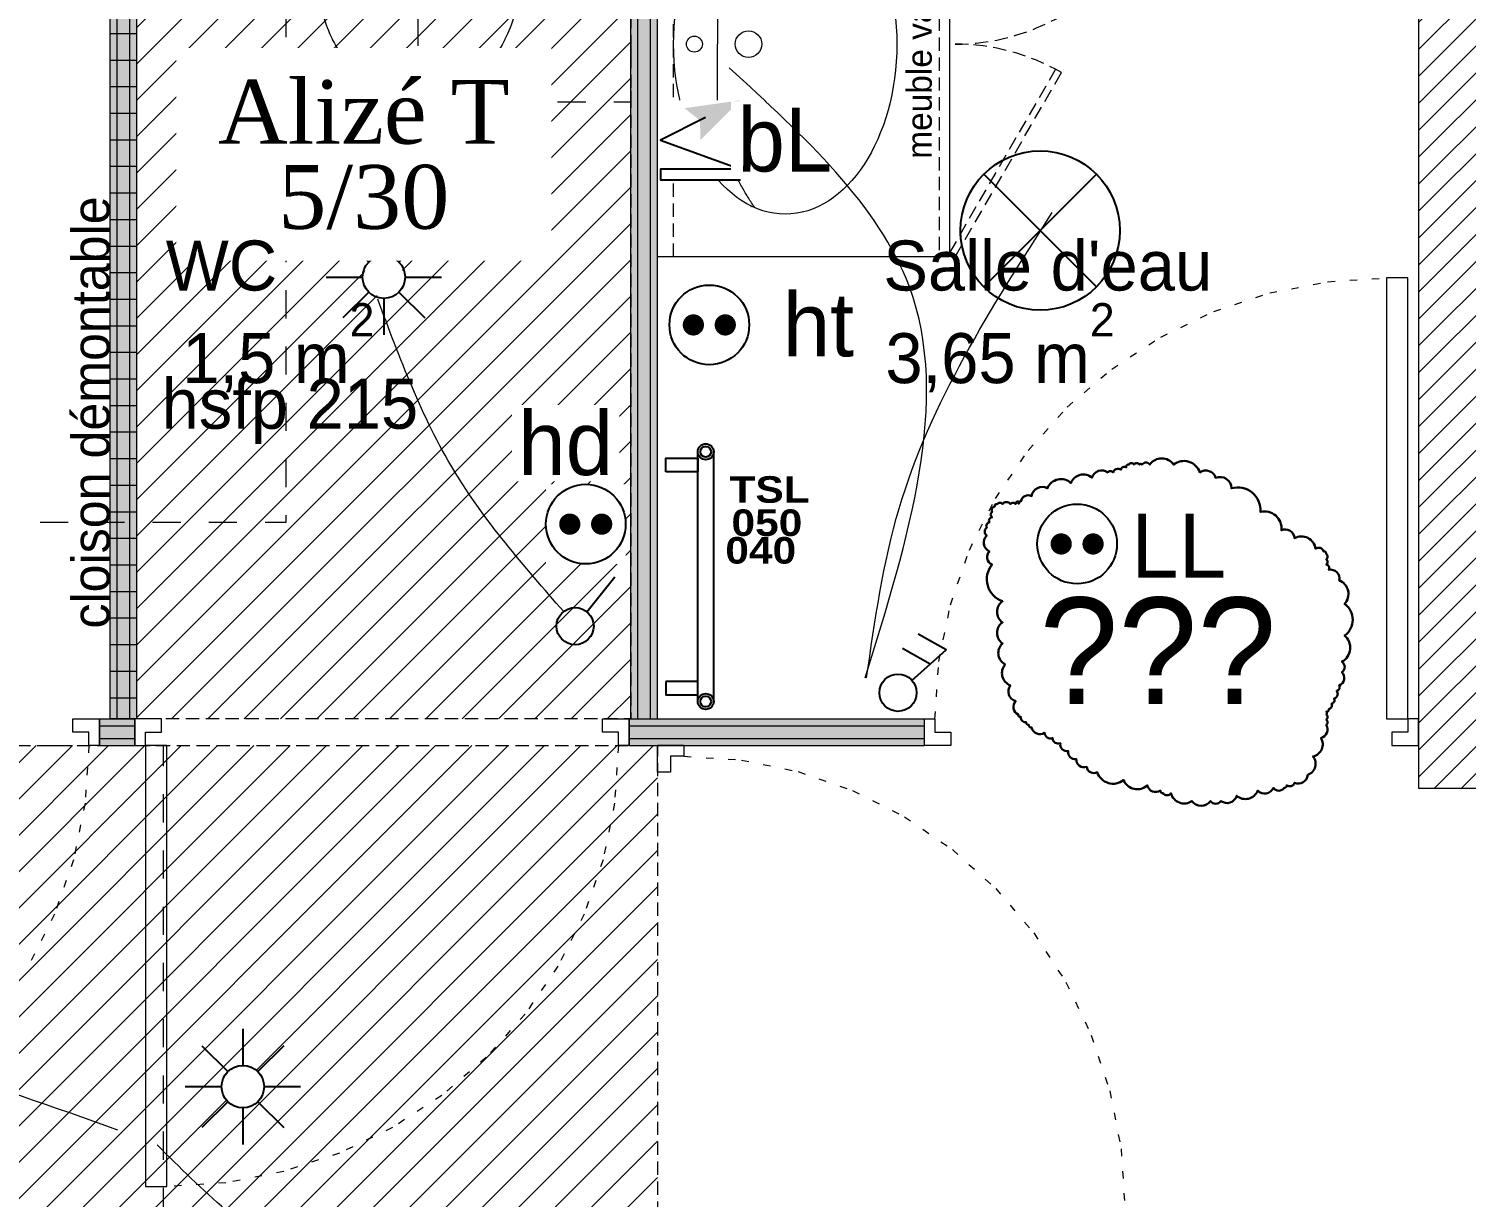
# Model space of a CAD drawing. Header units: centimetres. Extents: x 2738 to 7810, y 2495 to 5758.
# Drawn here: x 4550.1 to 4820.7, y 3789.4 to 4009.3 of the extents above; entities that cross this region are included whole.
import ezdxf

# ---------------------------------------------------------------- set-up
doc = ezdxf.new("R2010")
doc.units = ezdxf.units.CM
doc.header["$LTSCALE"] = 12.7
for name, pattern in [('Style de ligne -1', [0.83328, 0.41656, -0.41672]), ('Style de ligne -13', [0.295276, 0.19685, -0.098425]), ('Style de ligne -18', [0.328084, 0.109361, -0.218723]), ('VW-01', [0.83312, 0.41656, -0.41656])]:
    doc.linetypes.add(name, pattern=pattern)
for name, color, linetype, lineweight in [('B aménagement intérieur', 7, 'Continuous', 5), ('B BATI-équipement-sanitaires', 7, 'Continuous', 5), ('B Faux plafonds', 7, 'Continuous', 5), ('B GÈnÈral', 7, 'Continuous', 5), ('B Général', 7, 'Continuous', 5), ('C ANNOTATIONS-prestations', 7, 'Continuous', 5), ('C ANNOTATIONS-texte', 7, 'Continuous', 5), ('C ANNOTATIONS-texte surfaces', 7, 'Continuous', 5), ('F REMPLISSAGE-vert clair', 7, 'Continuous', 13), ('F REMPLISSAGE-vert clair-1', 7, 'Continuous', 5), ('F REMPLISSAGE-vert foncÈ', 7, 'Continuous', 5), ('F REMPLISSAGE-vert foncé', 7, 'Continuous', 13), ('F REMPLISSAGE-vert hachurÈ', 7, 'Continuous', 5), ('F REMPLISSAGE-vert hachuré', 7, 'Continuous', 13), ('prlm-ELEC-CFO', 1, 'Continuous', 25)]:
    doc.layers.add(name, color=color, linetype=linetype, lineweight=lineweight)
doc.layers.add('prlm-CHAUFF-CONV', color=20, linetype='Continuous')
doc.layers.add('prlm-VMC', color=93, linetype='Continuous')
doc.styles.add('Eurostile', font='')
doc.styles.add('prlm-chauff-rad', font='ariblk.ttf', dxfattribs={"height": 12})
doc.styles.add('prlm-elec-cfo', font='comic.ttf', dxfattribs={"height": 12})
doc.styles.add('prlm-vmc', font='pala.ttf', dxfattribs={"height": 14})
doc.styles.get('Eurostile').set_extended_font_data('Eurostile')
pattern_1 = [(45, (0, 0), (2.4253472, -2.6458333), [])]
pattern_2 = [(45, (4770.242, 3368.6165), (-3.527778, 3.307292), [])]
pattern_3 = [(180, (4771.9086, 3368.396), (5e-14, 5), [])]

# ---------------------------------------------------------------- blocks, each defined once
blk = doc.blocks.new('xi.SPOT')
at = {"color": 0, "lineweight": 5}
blk.add_wipeout([(-4, 0), (-2.83, -2.83), (0, -4), (2.83, -2.83), (4, 0), (2.83, 2.83), (0, 4), (-2.83, 2.83)], dxfattribs=at).dxf.layer = 'prlm-ELEC-CFO'
at = {"layer": 'prlm-ELEC-CFO', "color": 0, "linetype": 'ByBlock', "lineweight": -2, "flags": 128}
for points in [[(0, 10.88), (0, 4)], [(-7.69, 7.69), (-2.83, 2.83)], [(7.69, 7.69), (2.83, 2.83)], [(-10.88, 0), (-4, 0)], [(4, 0), (10.88, 0)], [(-2.83, -2.83), (-7.69, -7.69)], [(0, -4), (0, -10.88)], [(2.83, -2.83), (7.69, -7.69)]]:
    blk.add_lwpolyline(points, dxfattribs=at)
at = {"layer": 'prlm-ELEC-CFO', "color": 0, "linetype": 'ByBlock', "lineweight": -2}
blk.add_circle((0, 0), 4, dxfattribs=at)
blk = doc.blocks.new('xi.BL')
at = {"color": 0, "lineweight": 5}
blk.add_wipeout([(-7.5, -7.5), (7.5, -7.5), (7.5, 7.5), (-7.5, 7.5)], dxfattribs=at).dxf.layer = 'prlm-ELEC-CFO'
at = {"layer": 'prlm-ELEC-CFO', "lineweight": 5}
blk.add_hatch(color=0, dxfattribs=at).paths.add_polyline_path([(-3, 6), (-0.1, 3.7), (0, 0), (7.5, 7.5)])
at = {"layer": 'prlm-ELEC-CFO', "color": 0}
blk.add_lwpolyline([(0.95, 4.23), (-7.5, 0), (7.5, -5.5), (-7.5, -5.5), (-7.5, -7.5), (7.5, -7.5)], dxfattribs=at)
blk = doc.blocks.new('xi.PTCE')
at = {"layer": 'prlm-ELEC-CFO', "color": 0}
for points in [[(-10.61, 10.61), (10.61, -10.61)], [(10.61, 10.61), (-10.61, -10.61)]]:
    blk.add_lwpolyline(points, dxfattribs=at)
at = {"layer": 'prlm-ELEC-CFO', "color": 0, "linetype": 'ByBlock'}
blk.add_circle((0, 0), 15, dxfattribs=at)
blk = doc.blocks.new('xi.DA')
at = {"layer": 'prlm-ELEC-CFO', "color": 0}
for points in [[(0.61, -1.67), (7.04, 4.05), (1.81, 7.01)], [(4.05, 1.39), (-1.17, 4.34)]]:
    blk.add_lwpolyline(points, dxfattribs=at)
blk.add_circle((-2, -4), 3.5, dxfattribs=at)
blk = doc.blocks.new('xi.PCHT')
at = {"color": 0, "lineweight": 5}
blk.add_wipeout([(-7.5, -7.5), (7.5, -7.5), (7.5, 7.5), (-7.5, 7.5)], dxfattribs=at).dxf.layer = 'prlm-ELEC-CFO'
at = {"layer": 'prlm-ELEC-CFO', "color": 0, "linetype": 'ByBlock', "lineweight": 5, "const_width": 2}
for points in [[(-4, 0, 1), (-2, 0, 1)], [(2, 0, 1), (4, 0, 1)]]:
    blk.add_lwpolyline(points, format="xyb", close=True, dxfattribs=at)
at = {"layer": 'prlm-ELEC-CFO', "color": 0, "linetype": 'ByBlock', "lineweight": -2}
blk.add_circle((0, 0), 7.5, dxfattribs=at)
blk = doc.blocks.new('xi.SA')
at = {"layer": 'prlm-ELEC-CFO', "color": 0}
blk.add_lwpolyline([(0.2, -1.28), (5.5, 5.28)], dxfattribs=at)
blk.add_circle((-2, -4), 3.5, dxfattribs=at)
blk = doc.blocks.new('xi.PCHD')
at = {"color": 0, "lineweight": 5}
blk.add_wipeout([(-7.5, -7.5), (7.5, -7.5), (7.5, 7.5), (-7.5, 7.5)], dxfattribs=at).dxf.layer = 'prlm-ELEC-CFO'
at = {"layer": 'prlm-ELEC-CFO', "color": 0, "linetype": 'ByBlock', "lineweight": 5, "const_width": 2}
for points in [[(-4, 0, 1), (-2, 0, 1)], [(2, 0, 1), (4, 0, 1)]]:
    blk.add_lwpolyline(points, format="xyb", close=True, dxfattribs=at)
at = {"layer": 'prlm-ELEC-CFO', "color": 0, "linetype": 'ByBlock', "lineweight": -2}
blk.add_circle((0, 0), 7.5, dxfattribs=at)
blk = doc.blocks.new('xi.LL')
at = {"color": 0, "lineweight": 5}
blk.add_wipeout([(-7.5, -7.5), (7.5, -7.5), (7.5, 7.5), (-7.5, 7.5)], dxfattribs=at).dxf.layer = 'prlm-ELEC-CFO'
at = {"layer": 'prlm-ELEC-CFO', "color": 0, "linetype": 'ByBlock', "lineweight": 5, "const_width": 2}
for points in [[(-4, 0, 1), (-2, 0, 1)], [(2, 0, 1), (4, 0, 1)]]:
    blk.add_lwpolyline(points, format="xyb", close=True, dxfattribs=at)
at = {"layer": 'prlm-ELEC-CFO', "color": 0, "linetype": 'ByBlock', "lineweight": -2}
blk.add_circle((0, 0), 7.5, dxfattribs=at)
blk = doc.blocks.new('Groupe-2-1')
at = {"layer": 'B Général', "color": 7, "linetype": 'Continuous', "lineweight": 5}
for centre, major_axis, ratio in [((0, -24.07), (32, 0), 0.65625), ((0, -6.97), (1.5, 0), 1), ((0, -17.15), (2.5, 0), 1)]:
    blk.add_ellipse(centre, major_axis=major_axis, ratio=ratio, dxfattribs=at)
for points in [[(-30.82, -18.37), (-20.7, -11.37), (-9.74, -11.32), (-4.71, -11.3), (0, -11.3)], [(30.82, -18.37), (20.7, -11.37), (9.74, -11.32), (4.71, -11.3), (0, -11.3)]]:
    blk.add_open_spline(points, degree=2, knots=[0, 0, 0, 1, 1, 2, 2, 2], dxfattribs=at)
blk.add_open_spline([(-30.45, -17.59), (-30.5, -17.61), (-30.55, -17.64)], degree=2, dxfattribs=at)
blk = doc.blocks.new('meuble vasque 80x60')
at = {"layer": 'B BATI-équipement-sanitaires', "color": 7, "linetype": 'Style de ligne -13', "lineweight": 5, "flags": 128}
for points in [[(-40, -3.07), (40, -3.07), (40, -53.07), (-40, -53.07)], [(-40, -56.07), (-5.36, -76.07), (-4.71, -74.94), (-39.35, -54.94)], [(40, -56.07), (5.36, -76.07), (4.71, -74.94), (39.35, -54.94)]]:
    blk.add_lwpolyline(points, close=True, dxfattribs=at)
at = {"layer": 'B BATI-équipement-sanitaires', "color": 7, "linetype": 'Style de ligne -13', "lineweight": 5}
for centre, start, end in [((-40, -56.07), 330, 0), ((40, -56.07), 180, 210)]:
    blk.add_arc(centre, 40, start, end, dxfattribs=at)
at = {"layer": 'B Général', "lineweight": 5, "flags": 128}
blk.add_lwpolyline([(-40, 0), (40, 0), (40, -55), (-40, -55)], close=True, dxfattribs=at)
at = {"layer": 'B Général', "color": 7}
blk.add_blockref('Groupe-2-1', (0, 0), dxfattribs=at)
at = {"layer": 'C ANNOTATIONS-prestations', "insert": (40, -53.07), "char_height": 4.706, "width": 80, "attachment_point": 9, "line_spacing_factor": 0.894142, "style": 'Eurostile'}
blk.add_mtext('meuble vasque 80x55', dxfattribs=at)
blk = doc.blocks.new('200_wc-2')
at = {"layer": 'B Général', "color": 7, "linetype": 'Continuous', "lineweight": 5}
for p, q in [((-25, -20.1), (-25, 0)), ((-24.9, 0.1), (24.9, 0.1)), ((25, -20.1), (25, 0)), ((-19.5, -44.2), (-19.5, -21.9)), ((19.5, -44.2), (19.5, -21.9))]:
    blk.add_line(p, q, dxfattribs=at)
at = {"layer": 'B Général', "color": 7, "linetype": 'Continuous', "lineweight": 5, "flags": 128}
blk.add_lwpolyline([(-25, -20.1), (-24.9, -20.6), (-24.75, -20.9), (-24.55, -21.2), (-24.3, -21.45), (-23.9, -21.7), (-23.4, -21.85), (-23.15, -21.9), (23.25, -21.9), (23.55, -21.85), (23.9, -21.7), (24.2, -21.5), (24.45, -21.3), (24.65, -21.05), (24.8, -20.75), (24.9, -20.5), (24.95, -20.3), (25, -20.1)], dxfattribs=at)
for points in [[(-19.5, -44.2), (-19.5, -44.2, 0.036537), (-19.11, -49.53, 0.035337), (-17.94, -54.75), (-17.94, -54.75, 0.041299), (-16.22, -59.09), (-16.22, -59.09), (-16.22, -59.1, 0.041783), (-13.79, -63.08, 0.053503), (-10.77, -66.4), (-10.77, -66.4, 0.054816), (-7.12, -69.02), (-7.12, -69.02, 0.063755), (-3.68, -70.42), (-3.68, -70.42, 0.064897), (0, -70.9)], [(0, -70.9, 0.064897), (3.68, -70.42), (3.68, -70.42, 0.063726), (7.12, -69.02), (7.12, -69.02, 0.054816), (10.77, -66.4), (10.77, -66.4, 0.053503), (13.79, -63.08, 0.041783), (16.22, -59.1), (16.22, -59.09), (16.22, -59.09, 0.041299), (17.94, -54.75), (17.94, -54.75, 0.035337), (19.11, -49.53, 0.036556), (19.5, -44.2)]]:
    blk.add_lwpolyline(points, format="xyb", dxfattribs=at)
at = {"layer": 'B Général', "color": 7, "linetype": 'Continuous', "lineweight": 5}
for centre, start, end in [((-24.9, 0), 90, 180), ((24.9, 0), 0, 90)]:
    blk.add_arc(centre, 0.1, start, end, dxfattribs=at)
blk = doc.blocks.new('Groupe-5-1')
at = {"layer": 'B Général', "color": 154, "linetype": 'Style de ligne -1', "true_color": 0x0053a6, "flags": 128}
blk.add_lwpolyline([(-35.4, 7.6), (35.6, 7.6), (35.6, -32.4), (-35.4, -32.4)], close=True, dxfattribs=at)
at = {"layer": 'B Général', "xscale": -1, "rotation": 270}
blk.add_blockref('200_wc-2', (35.5, 7.5), dxfattribs=at)
blk = doc.blocks.new('WC-plan-PMR')
at = {"layer": 'B Général', "color": 154, "linetype": 'Style de ligne -1', "true_color": 0x0053a6, "flags": 128}
blk.add_lwpolyline([(-114.5, 112.5), (15.5, 112.5), (15.5, 32.5), (-114.5, 32.5)], close=True, dxfattribs=at)
at = {"layer": 'B Général', "color": 7}
blk.add_blockref('Groupe-5-1', (0, 0), dxfattribs=at)
blk = doc.blocks.new('xi.TSL-050-050')
at = {"layer": 'prlm-CHAUFF-CONV', "linetype": 'ByBlock', "lineweight": -2}
h = blk.add_hatch(color=0, dxfattribs=at)
edge = h.paths.add_edge_path()
edge.add_arc((-23.5, 7.5), 1.5, 0, 360)
edge = h.paths.add_edge_path(flags=17)
edge.add_arc((-23.5, 7.5), 1, 0, 360)
edge = h.paths.add_edge_path()
edge.add_arc((23.5, 7.5), 1.5, 0, 360)
edge = h.paths.add_edge_path(flags=17)
edge.add_arc((23.5, 7.5), 1, 0, 360)
at = {"layer": 'prlm-CHAUFF-CONV', "color": 0, "linetype": 'ByBlock', "lineweight": -2, "flags": 128}
for points in [[(23.5, 9), (-23.5, 9)], [(23.5, 6), (-23.5, 6)]]:
    blk.add_lwpolyline(points, dxfattribs=at)
at = {"layer": 'prlm-CHAUFF-CONV', "color": 0, "linetype": 'ByBlock', "lineweight": -2}
for points in [[(-19.73, 0), (-22.27, 0), (-22.27, 6), (-19.73, 6)], [(19.73, 0), (22.27, 0), (22.27, 6), (19.73, 6)]]:
    blk.add_lwpolyline(points, close=True, dxfattribs=at)
for centre, radius in [((-23.5, 7.5), 1.5), ((-23.5, 7.5), 1), ((23.5, 7.5), 1.5), ((23.5, 7.5), 1)]:
    blk.add_circle(centre, radius, dxfattribs=at)

msp = doc.modelspace()

# ---------------------------------------------------------------- hatches: boundary and pattern name
at = {"layer": 'B Faux plafonds', "linetype": 'Continuous', "lineweight": 5, "true_color": 0xaaaaaa}
h = msp.add_hatch(dxfattribs=at)
h.set_pattern_fill('F_P__SOFFITE', color=253, style=0, pattern_type=2)
h.set_pattern_definition(pattern_2)
h.paths.add_polyline_path([(4570.44, 4046.39), (4663.44, 4046.39), (4663.44, 3879.39), (4570.44, 3879.39)])
h = msp.add_hatch(dxfattribs=at)
h.set_pattern_fill('F_P__SOFFITE', color=253, style=0, pattern_type=2)
h.set_pattern_definition(pattern_2)
h.paths.add_polyline_path([(4818.44, 3781.39), (4818.44, 3716.39), (4524.41, 3716.39), (4524.4, 3746.4), (4450.38, 3746.38), (4450.39, 3711.37), (4450.44, 3711.37), (4515.44, 3711.37), (4515.44, 3542.44), (4450.44, 3542.44), (4450.44, 3369.46), (4355.44, 3369.46), (4355.44, 3717.37), (4355.44, 3874.39), (4668.44, 3874.39), (4668.44, 3781.39)])
at = {"layer": 'B GÈnÈral', "linetype": 'Continuous', "lineweight": 5}
h = msp.add_hatch(dxfattribs=at)
h.set_pattern_fill('50_BETON', style=0, pattern_type=2)
h.set_pattern_definition(pattern_1)
h.paths.add_polyline_path([(4829.69, 3884.39), (4829.69, 4134.39), (4811.69, 4134.39), (4811.69, 3866.39)])
h = msp.add_hatch(dxfattribs=at)
h.set_pattern_fill('50_BETON', style=0, pattern_type=2)
h.set_pattern_definition(pattern_1)
h.paths.add_polyline_path([(4829.69, 3884.39), (4811.69, 3866.39), (5185.04, 3866.39), (5203.04, 3884.39)])
at = {"layer": 'F REMPLISSAGE-vert hachurÈ', "linetype": 'Continuous', "lineweight": 0, "true_color": 0x99aa00}
for points in [[(4565.44, 3879.39), (4566.74, 3879.39), (4566.74, 4046.39), (4565.44, 4046.39)], [(4566.74, 3879.39), (4569.14, 3879.39), (4569.14, 4046.39), (4566.74, 4046.39)], [(4569.14, 3879.39), (4570.44, 3879.39), (4570.44, 4046.39), (4569.14, 4046.39)]]:
    msp.add_hatch(color=54, dxfattribs=at).paths.add_polyline_path(points)
at = {"layer": 'F REMPLISSAGE-vert hachurÈ', "linetype": 'Continuous', "lineweight": 5, "true_color": 0x004400}
h = msp.add_hatch(dxfattribs=at)
h.set_pattern_fill('90-0_5 HYDROFUGE_0_5', color=98, angle=90, style=0, pattern_type=2)
h.set_pattern_definition(pattern_3)
h.paths.add_polyline_path([(4565.44, 3879.39), (4566.74, 3879.39), (4566.74, 4046.39), (4565.44, 4046.39)])
h = msp.add_hatch(dxfattribs=at)
h.set_pattern_fill('90-0_5 HYDROFUGE_0_5', color=98, angle=90, style=0, pattern_type=2)
h.set_pattern_definition(pattern_3)
h.paths.add_polyline_path([(4566.74, 3879.39), (4569.14, 3879.39), (4569.14, 4046.39), (4566.74, 4046.39)])
h = msp.add_hatch(dxfattribs=at)
h.set_pattern_fill('90-0_5 HYDROFUGE_0_5', color=98, angle=90, style=0, pattern_type=2)
h.set_pattern_definition(pattern_3)
h.paths.add_polyline_path([(4569.14, 3879.39), (4570.44, 3879.39), (4570.44, 4046.39), (4569.14, 4046.39)])

# ---------------------------------------------------------------- linework, layer by layer
at = {"layer": 'B aménagement intérieur', "color": 7, "linetype": 'Style de ligne -13', "lineweight": 5, "flags": 128}
for points in [[(4570.44, 4046.39), (4663.44, 4046.39), (4663.44, 3879.39), (4570.44, 3879.39)], [(4818.44, 3781.39), (4818.44, 3716.39), (4524.41, 3716.39), (4524.4, 3746.4), (4450.38, 3746.38), (4450.39, 3711.37), (4450.44, 3711.37), (4515.44, 3711.37), (4515.44, 3542.44), (4450.44, 3542.44), (4450.44, 3369.46), (4355.44, 3369.46), (4355.44, 3717.37), (4355.44, 3874.39), (4668.44, 3874.39), (4668.44, 3781.39)]]:
    msp.add_lwpolyline(points, close=True, dxfattribs=at)
at = {"layer": 'B GÈnÈral', "color": 9, "linetype": 'Continuous', "true_color": 0xc0dcc0}
for points in [[(4668.44, 3879.39), (4663.44, 3879.39), (4668.44, 4088.89), (4663.44, 4088.89)], [(4563.45, 3874.39), (4563.45, 3879.39), (4570.11, 3874.39), (4570.11, 3879.39)], [(4663.11, 3874.39), (4663.11, 3879.39), (4718.69, 3874.39), (4718.69, 3879.39)], [(4811.69, 3874.39), (4811.69, 3879.39), (4811.69, 3874.39), (4811.69, 3879.39)]]:
    msp.add_solid(points, dxfattribs=at)
at = {"layer": 'B Général', "color": 7, "linetype": 'Continuous', "lineweight": 18}
for p, q in [((4811.69, 4134.39), (4811.69, 3866.39)), ((4811.69, 3866.39), (5185.04, 3866.39))]:
    msp.add_line(p, q, dxfattribs=at)
at = {"layer": 'B Général', "color": 7, "linetype": 'Continuous', "lineweight": 5}
for p, q in [((4811.69, 4134.39), (4811.69, 3866.39)), ((4575.11, 3879.39), (4570.11, 3879.39)), ((4570.11, 3879.39), (4570.11, 3874.39)), ((4575.11, 3876.89), (4575.11, 3879.39)), ((4811.69, 3879.39), (4809.69, 3879.39)), ((4809.69, 3879.39), (4809.69, 3876.89)), ((4811.69, 3874.39), (4811.69, 3879.39)), ((4570.11, 3874.39), (4572.11, 3874.39)), ((4572.11, 3874.39), (4572.11, 3876.89)), ((4572.11, 3876.89), (4575.11, 3876.89)), ((4668.44, 3874.39), (4668.44, 3874.39)), ((4673.44, 3874.39), (4668.44, 3874.39)), ((4673.44, 3874.39), (4673.44, 3874.39)), ((4809.69, 3876.89), (4806.69, 3876.89)), ((4806.69, 3876.89), (4806.69, 3874.39)), ((4806.69, 3874.39), (4811.69, 3874.39)), ((4811.69, 3866.39), (5185.04, 3866.39))]:
    msp.add_line(p, q, dxfattribs=at)
at = {"layer": 'B Général', "color": 98, "linetype": 'Continuous', "lineweight": 13, "true_color": 0x004400}
for p, q in [((4663.44, 3879.39), (4663.44, 4088.89)), ((4565.44, 3879.39), (4565.44, 4046.39)), ((4570.44, 3879.39), (4570.44, 4046.39)), ((4668.44, 3879.39), (4668.44, 4047.39)), ((4563.45, 3879.39), (4570.11, 3879.39)), ((4563.45, 3874.39), (4563.45, 3879.39)), ((4570.44, 3879.39), (4565.44, 3879.39)), ((4570.11, 3874.39), (4570.11, 3879.39)), ((4663.11, 3879.39), (4663.44, 3879.39)), ((4663.11, 3874.39), (4663.11, 3879.39)), ((4668.44, 3879.39), (4718.69, 3879.39)), ((4718.69, 3874.39), (4718.69, 3879.39)), ((4811.69, 3874.39), (4811.69, 3879.39)), ((4563.45, 3874.39), (4570.11, 3874.39)), ((4663.11, 3874.39), (4668.44, 3874.39)), ((4673.44, 3874.39), (4718.69, 3874.39))]:
    msp.add_line(p, q, dxfattribs=at)
at = {"layer": 'B Général', "linetype": 'Style de ligne -18', "lineweight": 5}
for p, q in [((4783.69, 3959.56), (4794.6, 3961.68)), ((4794.6, 3961.68), (4805.69, 3962.39)), ((4773.16, 3956.07), (4783.69, 3959.56)), ((4763.19, 3951.27), (4773.16, 3956.07)), ((4753.95, 3945.24), (4763.19, 3951.27)), ((4745.59, 3938.08), (4753.95, 3945.24)), ((4738.26, 3929.92), (4745.59, 3938.08)), ((4732.08, 3920.89), (4738.26, 3929.92)), ((4727.16, 3911.15), (4732.08, 3920.89)), ((4723.59, 3900.87), (4727.16, 3911.15)), ((4721.42, 3890.22), (4723.59, 3900.87)), ((4720.69, 3879.39), (4721.42, 3890.22)), ((4561.45, 3874.39), (4560.72, 3863.56)), ((4661.11, 3874.39), (4660.39, 3863.56)), ((4673.44, 3872.39), (4684.27, 3871.66)), ((4684.27, 3871.66), (4694.92, 3869.49)), ((4694.92, 3869.49), (4705.2, 3865.92)), ((4560.72, 3863.56), (4558.55, 3852.91)), ((4660.39, 3863.56), (4658.22, 3852.91)), ((4705.2, 3865.92), (4714.94, 3861)), ((4714.94, 3861), (4723.97, 3854.82)), ((4558.55, 3852.91), (4554.98, 3842.63)), ((4658.22, 3852.91), (4654.64, 3842.63)), ((4723.97, 3854.82), (4732.13, 3847.49)), ((4732.13, 3847.49), (4739.29, 3839.13)), ((4554.98, 3842.63), (4550.06, 3832.89)), ((4654.64, 3842.63), (4649.73, 3832.89)), ((4739.29, 3839.13), (4745.32, 3829.89)), ((4649.73, 3832.89), (4643.55, 3823.86)), ((4745.32, 3829.89), (4750.12, 3819.92)), ((4643.55, 3823.86), (4636.22, 3815.7)), ((4750.12, 3819.92), (4753.61, 3809.39)), ((4636.22, 3815.7), (4627.86, 3808.54)), ((4627.86, 3808.54), (4618.61, 3802.51)), ((4753.61, 3809.39), (4755.73, 3798.48)), ((4618.61, 3802.51), (4608.64, 3797.71)), ((4608.64, 3797.71), (4598.11, 3794.22)), ((4755.73, 3798.48), (4756.44, 3787.39)), ((4598.11, 3794.22), (4587.21, 3792.1)), ((4587.21, 3792.1), (4576.11, 3791.39))]:
    msp.add_line(p, q, dxfattribs=at)
at = {"layer": 'B Général'}
for p, q in [((4809.69, 3962.39), (4805.69, 3962.39)), ((4805.69, 3962.39), (4805.69, 3879.39)), ((4809.69, 3879.39), (4809.69, 3962.39)), ((4805.69, 3879.39), (4809.69, 3879.39)), ((4572.11, 3874.39), (4572.11, 3791.39)), ((4576.11, 3874.39), (4572.11, 3874.39)), ((4576.11, 3791.39), (4576.11, 3874.39)), ((4572.11, 3791.39), (4576.11, 3791.39))]:
    msp.add_line(p, q, dxfattribs=at)
at = {"layer": 'B Général', "color": 7, "linetype": 'Continuous', "lineweight": 13}
for p, q in [((4668.44, 3874.39), (4668.44, 3874.39)), ((4673.44, 3874.39), (4673.44, 3874.39))]:
    msp.add_line(p, q, dxfattribs=at)
at = {"layer": 'B Général', "color": 7, "linetype": 'Continuous', "lineweight": 5, "flags": 128}
for points in [[(4563.45, 3874.39), (4561.45, 3874.39), (4561.45, 3876.89), (4558.45, 3876.89), (4558.45, 3879.39), (4563.45, 3879.39), (4563.45, 3879.39), (4563.45, 3879.39), (4563.45, 3875.1), (4563.45, 3875.1)], [(4663.11, 3874.39), (4661.11, 3874.39), (4661.11, 3876.89), (4658.11, 3876.89), (4658.11, 3879.39), (4663.11, 3879.39), (4663.11, 3879.39), (4663.11, 3879.39), (4663.11, 3875.1), (4663.11, 3875.1)], [(4718.69, 3879.39), (4720.69, 3879.39), (4720.69, 3876.89), (4723.69, 3876.89), (4723.69, 3874.39), (4718.69, 3874.39), (4718.69, 3874.39), (4718.69, 3874.39), (4718.69, 3878.67), (4718.69, 3878.67)], [(4673.44, 3874.39), (4673.44, 3872.39), (4670.94, 3872.39), (4670.94, 3869.39), (4668.44, 3869.39), (4668.44, 3874.39), (4668.44, 3874.39), (4668.44, 3874.39), (4672.72, 3874.39), (4672.72, 3874.39)]]:
    msp.add_lwpolyline(points, close=True, dxfattribs=at)
at = {"layer": 'B Général', "color": 154, "linetype": 'VW-01', "lineweight": 5, "true_color": 0x0053a6, "flags": 128}
msp.add_lwpolyline([(4355.44, 3754.39), (4355.44, 3874.39), (4575.44, 3874.39), (4575.44, 3754.39)], close=True, dxfattribs=at)
at = {"layer": 'F REMPLISSAGE-vert clair'}
for p, q in [((4664.74, 3879.39), (4664.74, 4088.89)), ((4667.14, 3879.39), (4667.14, 4088.89)), ((4563.45, 3878.09), (4570.11, 3878.09)), ((4663.11, 3878.09), (4718.69, 3878.09)), ((4563.45, 3875.69), (4570.11, 3875.69)), ((4663.11, 3875.69), (4718.69, 3875.69))]:
    msp.add_line(p, q, dxfattribs=at)
at = {"layer": 'F REMPLISSAGE-vert clair-1', "color": 9, "linetype": 'Continuous', "true_color": 0xc0dcc0}
for points in [[(4664.74, 3879.39), (4667.14, 3879.39), (4664.74, 4088.89), (4667.14, 4088.89)], [(4563.45, 3878.09), (4563.45, 3875.69), (4570.11, 3878.09), (4570.11, 3875.69)], [(4663.11, 3878.09), (4663.11, 3875.69), (4718.69, 3878.09), (4718.69, 3875.69)], [(4811.69, 3878.09), (4811.69, 3875.69), (4811.69, 3878.09), (4811.69, 3875.69)]]:
    msp.add_solid(points, dxfattribs=at)
at = {"layer": 'F REMPLISSAGE-vert foncÈ', "color": 54, "linetype": 'Continuous', "true_color": 0x99aa00}
for points in [[(4663.44, 3879.39), (4664.74, 3879.39), (4663.44, 4088.89), (4664.74, 4088.89)], [(4667.14, 3879.39), (4668.44, 3879.39), (4667.14, 4088.89), (4668.44, 4088.89)], [(4563.45, 3879.39), (4563.45, 3878.09), (4570.11, 3879.39), (4570.11, 3878.09)], [(4663.11, 3879.39), (4663.11, 3878.09), (4718.69, 3879.39), (4718.69, 3878.09)], [(4811.69, 3879.39), (4811.69, 3878.09), (4811.69, 3879.39), (4811.69, 3878.09)], [(4563.45, 3875.69), (4563.45, 3874.39), (4570.11, 3875.69), (4570.11, 3874.39)], [(4663.11, 3875.69), (4663.11, 3874.39), (4718.69, 3875.69), (4718.69, 3874.39)], [(4811.69, 3875.69), (4811.69, 3874.39), (4811.69, 3875.69), (4811.69, 3874.39)]]:
    msp.add_solid(points, dxfattribs=at)
at = {"layer": 'F REMPLISSAGE-vert foncé', "color": 98, "linetype": 'Continuous', "lineweight": 13, "true_color": 0x004400}
for p, q in [((4663.44, 3879.39), (4663.44, 4088.89)), ((4668.44, 3879.39), (4668.44, 4088.89)), ((4563.45, 3879.39), (4570.11, 3879.39)), ((4663.11, 3879.39), (4718.69, 3879.39)), ((4563.45, 3874.39), (4570.11, 3874.39)), ((4663.11, 3874.39), (4718.69, 3874.39))]:
    msp.add_line(p, q, dxfattribs=at)
at = {"layer": 'F REMPLISSAGE-vert foncé'}
for p, q in [((4664.74, 3879.39), (4664.74, 4088.89)), ((4667.14, 3879.39), (4667.14, 4088.89)), ((4563.45, 3878.09), (4570.11, 3878.09)), ((4663.11, 3878.09), (4718.69, 3878.09)), ((4563.45, 3875.69), (4570.11, 3875.69)), ((4663.11, 3875.69), (4718.69, 3875.69))]:
    msp.add_line(p, q, dxfattribs=at)
at = {"layer": 'F REMPLISSAGE-vert hachuré', "color": 98, "linetype": 'Continuous', "lineweight": 13, "true_color": 0x004400}
for p, q in [((4565.44, 3879.39), (4565.44, 4046.39)), ((4570.44, 3879.39), (4570.44, 4046.39))]:
    msp.add_line(p, q, dxfattribs=at)
at = {"layer": 'F REMPLISSAGE-vert hachuré'}
for p, q in [((4566.74, 3879.39), (4566.74, 4046.39)), ((4569.14, 3879.39), (4569.14, 4046.39))]:
    msp.add_line(p, q, dxfattribs=at)
at = {"layer": 'prlm-ELEC-CFO', "lineweight": 13}
for points in [[(4707.82, 3887.11), (4713.95, 3919.03), (4742.75, 3974.68)], [(4405.91, 3801.93), (4494.31, 3820.4), (4566.81, 3802.1)]]:
    msp.add_spline(points, degree=3, dxfattribs=at)

# ---------------------------------------------------------------- block references
at = {"layer": 'B Général', "color": 7, "rotation": 90}
for name, p in [('WC-plan-PMR', (4631.04, 4030.89)), ('meuble vasque 80x60', (4668.44, 4006.39))]:
    msp.add_blockref(name, p, dxfattribs=at)
at = {"layer": 'prlm-CHAUFF-CONV', "rotation": 270}
msp.add_blockref('xi.TSL-050-050', (4670.04, 3906.18), dxfattribs=at)
at = {"layer": 'prlm-ELEC-CFO'}
for name, p in [('xi.PTCE', (4740.49, 3971.31)), ('xi.SA', (4654.96, 3900.86)), ('xi.DA', (4715.73, 3888.33))]:
    msp.add_blockref(name, p, dxfattribs=at)

# ---------------------------------------------------------------- texts
at = {"layer": 'C ANNOTATIONS-prestations', "insert": (4565.44, 3896.4), "char_height": 7.059, "width": 139, "attachment_point": 7, "rotation": 90, "line_spacing_factor": 0.894142, "style": 'Eurostile'}
msp.add_mtext('cloison démontable', dxfattribs=at)
at = {"layer": 'C ANNOTATIONS-prestations', "insert": (4575.14, 3931.17), "char_height": 9.412, "width": 85.1961, "attachment_point": 7, "line_spacing_factor": 0.894142, "style": 'Eurostile'}
msp.add_mtext('hsfp 215', dxfattribs=at)
at = {"layer": 'C ANNOTATIONS-texte', "color": 7, "char_height": 9.412, "attachment_point": 8, "line_spacing_factor": 0.894142, "style": 'Eurostile'}
for s, insert in [('WC', (4586.39, 3959.89)), ("Salle d'eau", (4741.92, 3959.89))]:
    msp.add_mtext(s, dxfattribs=dict(at, insert=insert))
at = {"layer": 'C ANNOTATIONS-texte surfaces', "color": 7, "char_height": 9.412, "attachment_point": 2, "line_spacing_factor": 0.894142, "style": 'Eurostile'}
for s, insert in [('1,5 m{\\H0.6667x;\\S2^ ;}', (4597.11, 3957.65)), ('3,65 m{\\H0.6667x;\\S2^ ;}', (4732.94, 3957.65))]:
    msp.add_mtext(s, dxfattribs=dict(at, insert=insert))
at = {"layer": 'prlm-CHAUFF-CONV', "style": 'prlm-chauff-rad'}
for s, p in [('TSL', (4682.02, 3920.08)), ('050', (4682.39, 3913.83)), ('040', (4681.23, 3908.63))]:
    msp.add_text(s, height=5, dxfattribs=at).set_placement(p)
at = {"layer": 'prlm-ELEC-CFO'}
msp.add_text('???', height=20, dxfattribs=at).set_placement((4740.34, 3882.24))
at = {"layer": 'prlm-ELEC-CFO', "lineweight": 20, "insert": (4766.55, 3912), "char_height": 12, "attachment_point": 5, "line_spacing_factor": 0.8, "style": 'prlm-elec-cfo', "bg_fill": 3, "box_fill_scale": 1.1, "bg_fill_color": 256, "bg_fill_transparency": 0}
msp.add_mtext('LL', dxfattribs=at)

# ---------------------------------------------------------------- next in the draw order: block references
at = {"layer": 'prlm-ELEC-CFO'}
for name, p in [('xi.BL', (4676.56, 3988.33)), ('xi.SPOT', (4616.96, 3962.55)), ('xi.LL', (4747.45, 3912.33)), ('xi.SPOT', (4590.42, 3810.2))]:
    msp.add_blockref(name, p, dxfattribs=at)

# ---------------------------------------------------------------- next in the draw order: linework, layer by layer
at = {"layer": 'prlm-ELEC-CFO', "lineweight": 30}
msp.add_lwpolyline([(4736.38, 3919.84, -0.520567), (4736.87, 3920.34, -0.520567), (4736.87, 3920.34, -0.520567), (4738.86, 3921.33, -0.520567), (4738.86, 3921.33, -0.520567), (4741.83, 3922.81, -0.520567), (4741.83, 3922.81, -0.520567), (4746.28, 3923.8, -0.520567), (4746.28, 3923.8, -0.520567), (4750.24, 3924.79, -0.520567), (4750.24, 3924.79, -0.520567), (4753.22, 3925.78, -0.520567), (4753.22, 3925.78, -0.520567), (4754.21, 3925.78, -0.520567), (4754.21, 3925.78, -0.520567), (4755.69, 3926.28, -0.520567), (4755.69, 3926.28, -0.520567), (4756.68, 3926.77, -0.520567), (4756.68, 3926.77, -0.520567), (4757.18, 3927.27, -0.520567), (4757.18, 3927.27, -0.520567), (4758.17, 3927.27, -0.520567), (4758.17, 3927.27, -0.520567), (4759.16, 3927.27, -0.520567), (4759.16, 3927.27, -0.520567), (4759.65, 3927.27, -0.520567), (4761.14, 3927.27, -0.520567), (4761.14, 3927.27, -0.520567), (4765.6, 3927.27, -0.520567), (4765.6, 3927.27, -0.520567), (4770.55, 3925.78, -0.520567), (4770.55, 3925.78, -0.520567), (4773.52, 3924.79, -0.520567), (4773.52, 3924.79, -0.520567), (4776.49, 3922.81, -0.520567), (4776.49, 3922.81, -0.520567), (4781.94, 3918.36, -0.520567), (4781.94, 3918.36, -0.520567), (4785.9, 3914.9, -0.520567), (4785.9, 3914.9, -0.520567), (4788.37, 3913.41, -0.520567), (4788.37, 3913.41, -0.520567), (4792.33, 3911.43, -0.520567), (4792.33, 3911.43, -0.520567), (4793.82, 3910.94, -0.520567), (4793.82, 3910.94, -0.520567), (4794.32, 3910.44, -0.520567), (4794.32, 3910.44, -0.520567), (4794.32, 3909.45, -0.520567), (4794.32, 3909.45, -0.520567), (4794.32, 3908.46, -0.520567), (4794.32, 3908.46, -0.520567), (4794.32, 3908.46, -0.520567), (4794.81, 3907.48, -0.520567), (4794.81, 3907.48, -0.520567), (4796.79, 3905.5, -0.520567), (4796.79, 3905.5, -0.520567), (4797.78, 3901.04, -0.520567), (4797.78, 3901.04, -0.520567), (4797.78, 3895.11, -0.520567), (4797.78, 3895.11, -0.520567), (4797.29, 3890.16, -0.520567), (4797.29, 3890.16, -0.520567), (4797.29, 3888.18, -0.520567), (4797.29, 3888.18, -0.520567), (4796.79, 3885.71, -0.520567), (4796.79, 3885.71, -0.520567), (4796.3, 3884.72, -0.520567), (4796.3, 3884.72, -0.520567), (4795.8, 3883.23, -0.520567), (4795.8, 3883.23, -0.520567), (4795.31, 3882.24, -0.520567), (4795.31, 3882.24, -0.520567), (4794.81, 3881.25, -0.520567), (4794.81, 3881.25, -0.520567), (4794.32, 3880.76, -0.520567), (4794.32, 3880.76, -0.520567), (4794.32, 3880.26, -0.520567), (4794.32, 3879.27, -0.520567), (4794.32, 3879.27, -0.520567), (4794.32, 3878.28, -0.520567), (4794.32, 3878.28, -0.520567), (4793.33, 3875.81, -0.520567), (4793.33, 3875.81, -0.520567), (4791.84, 3872.35, -0.520567), (4791.84, 3872.35, -0.520567), (4790.85, 3868.88, -0.520567), (4790.85, 3868.88, -0.520567), (4788.37, 3867.4, -0.520567), (4788.37, 3867.4, -0.520567), (4786.89, 3866.91, -0.520567), (4786.89, 3866.91, -0.520567), (4786.39, 3866.41, -0.520567), (4786.39, 3866.41, -0.520567), (4784.41, 3866.41, -0.520567), (4784.41, 3866.41, -0.520567), (4781.44, 3865.92, -0.520567), (4781.44, 3865.92, -0.520567), (4777.48, 3864.93, -0.520567), (4777.48, 3864.93, -0.520567), (4774.51, 3863.94, -0.520567), (4774.51, 3863.94, -0.520567), (4772.53, 3863.94, -0.520567), (4772.53, 3863.94, -0.520567), (4769.06, 3863.94, -0.520567), (4769.06, 3863.94, -0.520567), (4765.1, 3865.42, -0.520567), (4765.1, 3865.42, -0.520567), (4763.61, 3865.42, -0.520567), (4763.61, 3865.42, -0.520567), (4763.61, 3865.42, -0.520567), (4763.12, 3865.92, -0.520567), (4763.12, 3865.92, -0.520567), (4760.64, 3866.91, -0.520567), (4760.64, 3866.91, -0.520567), (4756.19, 3867.89, -0.520567), (4756.19, 3867.89, -0.520567), (4751.23, 3869.38, -0.520567), (4751.23, 3869.38, -0.520567), (4749.25, 3870.37, -0.520567), (4749.25, 3870.37, -0.520567), (4747.27, 3871.85, -0.520567), (4747.27, 3871.85, -0.520567), (4745.79, 3873.34, -0.520567), (4745.79, 3873.34, -0.520567), (4744.3, 3874.82, -0.520567), (4744.3, 3874.82, -0.520567), (4742.82, 3875.81, -0.520567), (4742.82, 3875.81, -0.520567), (4741.33, 3876.8, -0.520567), (4741.33, 3876.8, -0.520567), (4738.86, 3877.79, -0.520567), (4738.86, 3877.79, -0.520567), (4738.36, 3878.28, -0.520567), (4738.36, 3878.28, -0.520567), (4737.86, 3878.78, -0.520567), (4737.86, 3878.78, -0.520567), (4736.87, 3879.77, -0.520567), (4736.87, 3879.77, -0.520567), (4736.38, 3880.26, -0.520567), (4736.38, 3880.26, -0.520567), (4736.38, 3880.26, -0.520567), (4735.88, 3882.74, -0.520567), (4735.88, 3882.74, -0.520567), (4734.89, 3885.71, -0.520567), (4734.89, 3885.71, -0.520567), (4733.9, 3889.66, -0.520567), (4733.9, 3889.66, -0.520567), (4733.41, 3893.62, -0.520567), (4733.41, 3893.62, -0.520567), (4733.41, 3897.58, -0.520567), (4733.41, 3897.58, -0.520567), (4733.41, 3901.54, -0.520567), (4733.41, 3901.54, -0.520567), (4731.43, 3908.46, -0.520567), (4731.43, 3908.46, -0.520567), (4730.93, 3910.94, -0.520567), (4730.93, 3910.94, -0.520567), (4730.44, 3913.91, -0.520567), (4730.44, 3913.91, -0.520567), (4730.44, 3915.39, -0.520567), (4730.44, 3915.39, -0.520567), (4730.93, 3916.38, -0.520567), (4730.93, 3916.38, -0.520567), (4731.43, 3917.37, -0.520567), (4731.43, 3917.37, -0.520567), (4731.43, 3918.36, -0.520567), (4731.43, 3918.36, -0.520567), (4731.92, 3919.35, -0.520567), (4731.92, 3919.35, -0.520567), (4732.42, 3919.84, -0.520567), (4732.42, 3919.84, -0.520567), (4732.42, 3919.84, -0.520567), (4733.41, 3919.84, -0.520567), (4733.41, 3919.84, -0.520567), (4734.89, 3919.84, -0.520567), (4734.89, 3919.84, -0.520567), (4735.88, 3919.84, -0.520567), (4735.88, 3919.84, -0.520567), (4735.88, 3919.84, -0.520567), (4736.38, 3920.34, -0.520567), (4736.38, 3920.34, -0.520567)], format="xyb", close=True, dxfattribs=at)
at = {"layer": 'prlm-ELEC-CFO', "lineweight": 13}
for points in [[(4650.81, 3899.62), (4630.14, 3926.19), (4615.81, 3958.39)], [(4651.48, 3771.19), (4601.34, 3777.38), (4574.3, 3799.24)]]:
    msp.add_spline(points, degree=3, dxfattribs=at)

# ---------------------------------------------------------------- next in the draw order: texts
at = {"layer": 'prlm-ELEC-CFO', "lineweight": 20, "insert": (4692.44, 3988.33), "char_height": 12, "attachment_point": 5, "line_spacing_factor": 0.8, "style": 'prlm-elec-cfo', "bg_fill": 3, "box_fill_scale": 1.1, "bg_fill_color": 256, "bg_fill_transparency": 0}
msp.add_mtext('bL', dxfattribs=at)
at = {"layer": 'prlm-VMC', "ltscale": 25, "insert": (4613.19, 3985.56), "char_height": 12, "width": 58.6147, "attachment_point": 5, "line_spacing_factor": 0.8, "style": 'prlm-vmc', "bg_fill": 2}
msp.add_mtext('Alizé T 5/30', dxfattribs=at)

# ---------------------------------------------------------------- next in the draw order: linework, layer by layer
at = {"layer": 'prlm-ELEC-CFO', "lineweight": 13}
msp.add_spline([(4707.55, 3887.15), (4715.87, 3960.73), (4681.95, 4001.96)], degree=3, dxfattribs=at)

# ---------------------------------------------------------------- next in the draw order: block references
at = {"layer": 'prlm-ELEC-CFO'}
msp.add_blockref('xi.PCHD', (4654.96, 3916.06), dxfattribs=at)

# ---------------------------------------------------------------- next in the draw order: block references
msp.add_blockref('xi.PCHT', (4678.22, 3953.55), dxfattribs=at)

# ---------------------------------------------------------------- next in the draw order: texts
at = {"layer": 'prlm-ELEC-CFO', "lineweight": 20, "char_height": 12, "attachment_point": 5, "line_spacing_factor": 0.8, "style": 'prlm-elec-cfo', "bg_fill": 3, "box_fill_scale": 1.1, "bg_fill_color": 256, "bg_fill_transparency": 0}
for s, insert in [('ht', (4698.74, 3953.55)), ('hd', (4651.18, 3931.21))]:
    msp.add_mtext(s, dxfattribs=dict(at, insert=insert))

doc.saveas('drawing.dxf')
